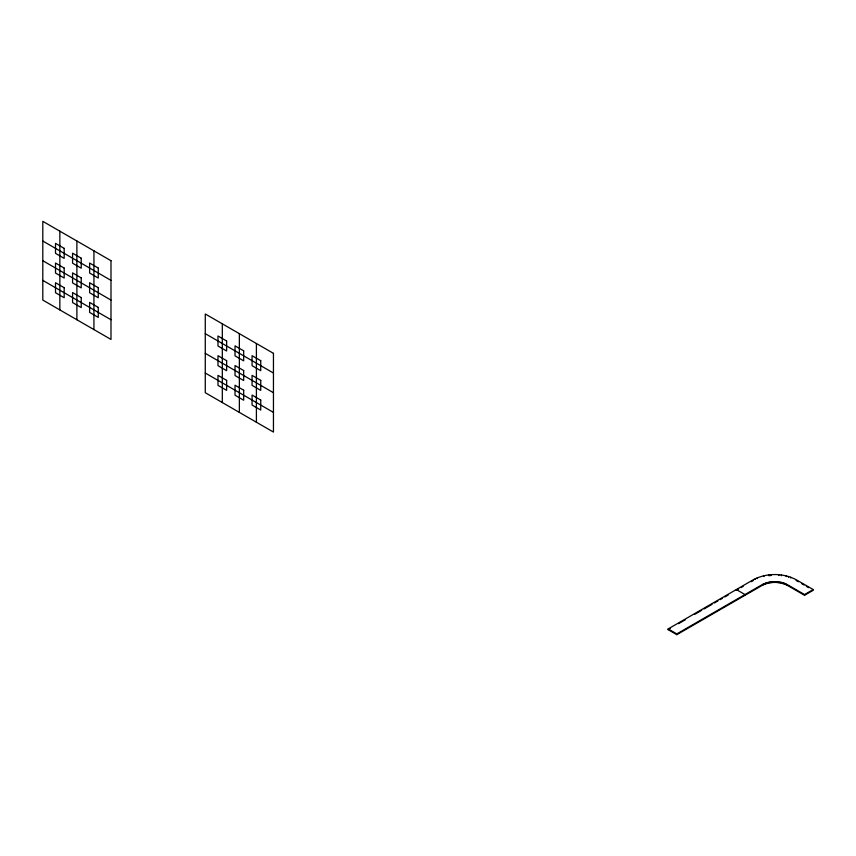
<?xml version="1.0" encoding="UTF-8"?>
<svg xmlns="http://www.w3.org/2000/svg" width="856" height="856" viewBox="0 0 856 856"><rect width="100%" height="100%" fill="white"/><g stroke="black" fill="none" stroke-linecap="round" stroke-linejoin="round"><path stroke-width="1.28" d="M668.172 628.914L753.494 579.651C766.505 572.835 783.08 572.835 796.091 579.673L813.2 589.549L813.2 590.298L804.544 595.295L787.563 585.493C779.763 581.352 769.769 581.352 761.968 585.515L676.828 634.671L668.172 629.663L668.172 628.914L676.828 633.922L761.968 584.755C769.769 580.603 779.763 580.603 787.563 584.744L804.544 594.546L813.2 589.549M668.172 629.663L670.483 628.336M678.573 623.66L685.506 619.658M694.751 614.319L701.685 610.317M703.996 608.98L712.085 604.315M714.396 602.977L717.863 600.976M720.174 599.639L722.485 598.312M724.797 596.974L728.263 594.973M738.642 588.982L736.353 590.298L736.353 589.549L745.009 594.546L745.009 595.295M740.922 587.665L743.211 586.339M751.204 581.727L753.494 580.411M771.299 575.457L768.806 575.692L768.806 574.932M796.091 580.422L798.37 581.738M801.794 583.717L804.073 585.033M806.352 586.349L808.631 587.665M205.269 333.658L273.449 373.023M42.8 241.018L110.991 280.383M205.269 353.346L273.449 392.711M42.8 260.706L110.991 300.071M205.269 373.023L273.449 412.399M42.8 280.383L110.991 319.748M804.544 594.546L804.544 595.295M790.709 577.212L790.709 577.961M788.504 576.495L788.504 577.244M786.696 584.274L786.696 585.023M786.204 575.885L786.204 576.634M785.498 583.717L785.498 584.466M784.246 583.225L784.246 583.974M782.94 582.797L782.94 583.546M781.571 582.444L781.571 583.193M781.368 575.018L781.368 575.767M780.158 582.144L780.158 582.893M778.885 574.75L778.885 575.5M778.703 581.92L778.703 582.668M777.216 581.77L777.216 582.519M775.718 581.684L775.718 582.433M774.209 581.673L774.209 582.422M772.711 581.738L772.711 582.487M771.224 581.877L771.224 582.626M769.758 582.08L769.758 582.829M768.335 582.358L768.335 583.107M766.955 582.701L766.955 583.45M765.628 583.118L765.628 583.867M764.365 583.589L764.365 584.338M763.937 575.756L763.937 576.505M763.178 584.124L763.178 584.873M757.26 577.821L757.26 578.57M755.26 578.72L755.26 579.469M676.828 633.922L676.828 634.671M256.404 343.502L256.404 422.233M239.359 333.658L239.359 412.399M222.314 323.814L222.314 402.555M93.935 250.862L93.935 329.592M76.89 241.018L76.89 319.748M59.845 231.174L59.845 309.915M273.449 353.346L205.269 313.981L205.269 392.711L273.449 432.077L273.449 353.346M110.991 260.706L42.8 221.329L42.8 300.071L110.991 339.436L110.991 260.706M226.637 340.998L217.98 336.001L217.98 346.006L226.637 351.003L226.637 340.998M243.682 350.842L235.026 345.845L235.026 355.839L243.682 360.847L243.682 350.842M260.738 360.686L252.071 355.689L252.071 365.683L260.738 370.691L260.738 360.686M64.179 248.358L55.512 243.361L55.512 253.355L64.179 258.362L64.179 248.358M81.224 258.202L72.567 253.205L72.567 263.199L81.224 268.196L81.224 258.202M98.269 268.046L89.613 263.038L89.613 273.043L98.269 278.04L98.269 268.046M226.637 360.686L217.98 355.689L217.98 365.683L226.637 370.691L226.637 360.686M243.682 370.53L235.026 365.533L235.026 375.527L243.682 380.524L243.682 370.53M260.738 380.374L252.071 375.367L252.071 385.371L260.738 390.368L260.738 380.374M64.179 268.046L55.512 263.038L55.512 273.043L64.179 278.04L64.179 268.046M81.224 277.89L72.567 272.882L72.567 282.887L81.224 287.884L81.224 277.89M98.269 287.723L89.613 282.726L89.613 292.731L98.269 297.728L98.269 287.723M226.637 380.374L217.98 375.367L217.98 385.371L226.637 390.368L226.637 380.374M243.682 390.208L235.026 385.211L235.026 395.215L243.682 400.212L243.682 390.208M260.738 400.052L252.071 395.055L252.071 405.049L260.738 410.056L260.738 400.052M64.179 287.723L55.512 282.726L55.512 292.731L64.179 297.728L64.179 287.723M81.224 297.567L72.567 292.57L72.567 302.564L81.224 307.572L81.224 297.567M98.269 307.411L89.613 302.414L89.613 312.408L98.269 317.405L98.269 307.411"/></g></svg>
